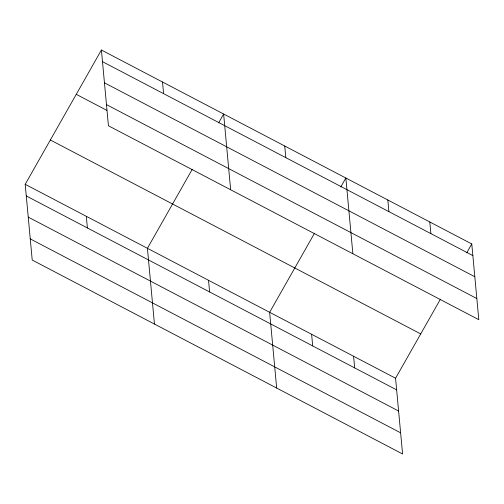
<?xml version="1.0" encoding="UTF-8"?>
<svg xmlns="http://www.w3.org/2000/svg" width="504" height="504" viewBox="0 0 504 504"><rect width="100%" height="100%" fill="white"/><g stroke="black" fill="none" stroke-linecap="round" stroke-linejoin="round"><path stroke-width="0.76" d="M440.433 299.168L395.564 378.233L402.589 453.978L32.224 260.051L25.2 184.313L101.411 50.022L471.776 243.949L478.8 319.687L108.436 125.767L101.411 50.022M192.295 169.237L147.42 248.308L154.445 324.047M218.604 122.882L223.631 114.017L230.656 189.762M314.515 233.232L269.64 312.304L276.664 388.042M340.824 186.877L345.851 178.013L352.876 253.758M466.742 252.813L471.776 243.949M102.495 61.671L472.853 255.597M104.454 82.82L474.818 276.746M106.476 104.612L476.841 298.538M76.261 94.336L106.817 110.338M50.35 139.999L420.714 333.919M25.2 184.313L395.564 378.233M26.277 195.955L396.642 389.882M28.243 217.111L398.607 411.031M30.265 238.902L400.623 432.823M429.799 221.974L430.882 233.617M387.828 199.993L388.905 211.642M353.587 356.259L354.671 367.901M311.611 334.278L312.694 345.927M284.741 146.015L285.818 157.664M208.53 280.306L209.607 291.948M162.521 82.02L163.605 93.668M86.31 216.311L87.387 227.953"/></g></svg>
